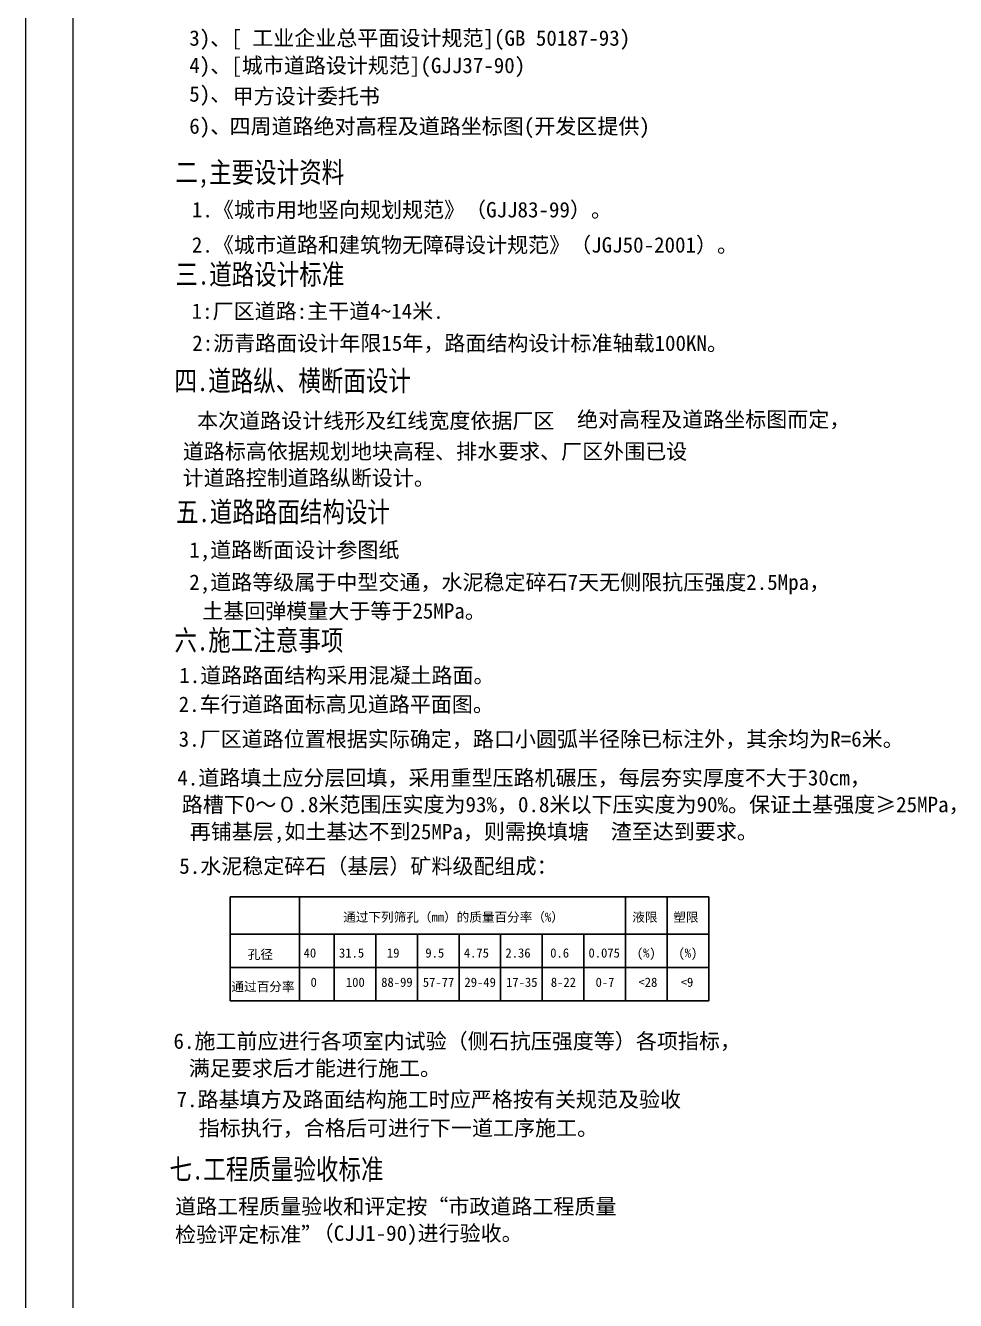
# Model space of a CAD drawing. Header units: millimetres. Extents: x -53295381 to 181933601, y -165 to 204541444.
# Drawn here: x 52076444 to 52174528, y 21114884 to 21249391 of the extents above; entities that cross this region are included whole.
import ezdxf
from ezdxf.enums import TextEntityAlignment as Align

# ---------------------------------------------------------------- set-up
doc = ezdxf.new("R2010")
doc.units = ezdxf.units.MM
doc.header["$LTSCALE"] = 1000
doc.layers.add('PUB_TITLE', color=7, linetype='Continuous', lineweight=20)
for name, color, linetype in [('TEXT', 7, 'Continuous'), ('文字标注', 7, 'Continuous'), ('设计说明文字', 3, 'Continuous')]:
    doc.layers.add(name, color=color, linetype=linetype)
doc.styles.add('HZST', font='')
doc.styles.add('XY', font='simhei.ttf', dxfattribs={"height": 600})
doc.styles.add('宋体', font='')
doc.styles.get('HZST').set_extended_font_data('SimSun')
doc.styles.get('宋体').set_extended_font_data('宋体')

# ---------------------------------------------------------------- blocks, each defined once
blk = doc.blocks.new('6.0f')
at = {"layer": 'PUB_TITLE'}
for p, q in [((50741407, 21109075), (50741407, 21034825)), ((50742407, 21106575), (50742407, 21035825))]:
    blk.add_line(p, q, dxfattribs=at)

msp = doc.modelspace()

# ---------------------------------------------------------------- linework, layer by layer
at = {"layer": 'TEXT'}
for p, q in [((52098024.989, 21157484.485), (52148503.048, 21157484.485)), ((52098024.989, 21157484.485), (52098024.989, 21146510.994)), ((52105344.965, 21157484.485), (52105344.965, 21146510.994)), ((52139724.255, 21157484.485), (52139724.255, 21146510.994)), ((52144113.652, 21157484.485), (52144113.652, 21146510.994)), ((52148503.048, 21157484.485), (52148503.048, 21146510.994)), ((52098024.989, 21153534.029), (52148503.048, 21153534.029)), ((52105344.965, 21153534.029), (52105344.965, 21146510.994)), ((52108998.48, 21153534.029), (52108998.48, 21146510.994)), ((52113387.876, 21153534.029), (52113387.876, 21146510.994)), ((52117777.273, 21153534.029), (52117777.273, 21146510.994)), ((52122166.669, 21153534.029), (52122166.669, 21146510.994)), ((52126556.066, 21153534.029), (52126556.066, 21146510.994)), ((52130945.462, 21153534.029), (52130945.462, 21146510.994)), ((52135334.859, 21153534.029), (52135334.859, 21146510.994)), ((52098024.989, 21150022.511), (52148503.048, 21150022.511)), ((52098024.989, 21146510.994), (52148503.048, 21146510.994))]:
    msp.add_line(p, q, dxfattribs=at)

# ---------------------------------------------------------------- block references
at = {"xscale": 5, "yscale": 5, "zscale": 5}
msp.add_blockref('6.0f', (-201630592.176, -84225166.409), dxfattribs=at)

# ---------------------------------------------------------------- texts
at = {"color": 1, "linetype": 'Continuous', "insert": (52097163.76, 21155113.548, 123.439), "char_height": 2, "width": 188.39241, "attachment_point": 1, "style": '宋体'}
msp.add_mtext('1、厂区设计高程61.88-62.13m。\\P2、围墙退让 E4m，建筑密度不小于55%.\\P容积率不小于1.2，绿地率不大于15%，\\P建筑高度不大于24m。蓝线为企业围墙线。\\P3、主道路雨水管井底标高60.062m，污水管底标高59.468m。\\P                                       2013年11月16日', dxfattribs=at)
at = {"layer": 'TEXT', "style": 'HZST'}
for s, height, p in [('3)、[ 工业企业总平面设计规范](GB 50187-93)', 1625.33081, (52093716.171, 21247256.391)), ('4)、[城市道路设计规范](GJJ37-90)', 1625.33081, (52093716.171, 21244367.869)), ('5)、', 1625.3308, (52093716.171, 21241356.916)), ('甲方设计委托书', 1625.3308, (52098295.954, 21241114.057)), ('6)、', 1625.3308, (52093716.171, 21237969.595)), ('四周道路绝对高程及道路坐标图(开发区提供)', 1625.33081, (52097961.532, 21237952.479)), ('1.《城市用地竖向规划规范》（GJJ83-99）。', 1625.33081, (52093988.016, 21229146.835)), ('2.《城市道路和建筑物无障碍设计规范》（JGJ50-2001）。', 1625.33081, (52093988.016, 21225433.908)), ('1:厂区道路:主干道4~14米.', 1625.33081, (52093965.669, 21218449.158)), ('2:沥青路面设计年限15年，路面结构设计标准轴载100KN。', 1625.33081, (52094025.881, 21215069.184)), ('    本次道路设计线形及红线宽度依据厂区', 1625.33081, (52090119.187, 21206888.665)), ('绝对高程及道路坐标图而定，', 1625.33081, (52134613.338, 21207025.111)), ('道路标高依据规划地块高程、排水要求、厂区外围已设', 1625.33081, (52093030.609, 21203648.834)), ('计道路控制道路纵断设计。', 1625.33081, (52093016.111, 21200857.883)), ('1,道路断面设计参图纸', 1625.33081, (52093716.476, 21193261.5)), ('2,道路等级属于中型交通，水泥稳定碎石7天无侧限抗压强度2.5Mpa，', 1625.33081, (52093716.476, 21189851.59)), ('土基回弹模量大于等于25MPa。 ', 1625.33081, (52095079.248, 21186818.35)), ('1.道路路面结构采用混凝土路面。', 1625.33081, (52092656.287, 21180022.2)), ('2.车行道路面标高见道路平面图。', 1625.33081, (52092596.399, 21176973.195)), ('3.厂区道路位置根据实际确定，路口小圆弧半径除已标注外，其余均为R=6米。', 1625.33081, (52092596.399, 21173308.017)), ('4.道路填土应分层回填，采用重型压路机碾压，每层夯实厚度不大于30cm，', 1625.33081, (52092455.86, 21169215.939)), ('路槽下0～０.8米范围压实度为93%，0.8米以下压实度为90%。保证土基强度≥25MPa，', 1625.33081, (52092931.001, 21166398.332)), ('再铺基层,如土基达不到25MPa，则需换填塘', 1625.33081, (52093769.706, 21163544.921)), ('渣至达到要求。', 1625.3308, (52138164.781, 21163546.777)), ('5.水泥稳定碎石（基层）矿料级配组成：', 1625.33081, (52092661.977, 21159901.287)), ('6.施工前应进行各项室内试验（侧石抗压强度等）各项指标，', 1625.33081, (52092049.556, 21141436.953)), ('满足要求后才能进行施工。', 1625.33081, (52093664.98, 21138579.357)), ('7.路基填方及路面结构施工时应严格按有关规范及验收', 1625.33081, (52092378.051, 21135285.055)), ('指标执行，合格后可进行下一道工序施工。', 1625.33081, (52094710.851, 21132270.474)), ('道路工程质量验收和评定按“市政道路工程质量', 1625.33081, (52092221.563, 21123995.931)), ('（CJJ1-90)进行验收。', 1625.33081, (52106735.013, 21121172.143)), ('检验评定标准”', 1625.3308, (52092221.563, 21121025.956))]:
    msp.add_text(s, height=height, dxfattribs=at).set_placement(p)
for s, height, p in [('通过下列筛孔（mm）的质量百分率（%）', 975.19849, (52121586.228, 21155332.243)), ('液限', 975.1985, (52141776.338, 21155332.243)), ('塑限', 975.1985, (52146097.731, 21155332.243)), ('孔径', 975.1985, (52101215.276, 21151394.327)), ('40', 975.1985, (52106442.146, 21151550.349)), ('31.5', 975.1985, (52110831.542, 21151550.349)), ('19', 975.1985, (52115220.939, 21151550.349)), ('9.5', 975.1985, (52119610.335, 21151550.349)), ('4.75', 975.1985, (52123999.732, 21151550.349)), ('2.36', 975.1985, (52128389.128, 21151550.349)), ('0.6', 975.1985, (52132778.525, 21151550.349)), ('0.075', 975.1985, (52137477.513, 21151550.349)), ('(%)', 975.1985, (52141917.305, 21151550.349)), ('(%)', 975.1985, (52146306.702, 21151550.349)), ('通过百分率', 975.1985, (52101492.496, 21148002.036)), ('0', 975.198, (52106839.356, 21148460.261)), ('100', 975.1985, (52111228.753, 21148460.261)), ('88-99', 975.1985, (52115618.149, 21148460.261)), ('57-77', 975.1985, (52120007.546, 21148460.261)), ('29-49', 975.1985, (52124396.942, 21148460.261)), ('17-35', 975.1985, (52128786.339, 21148460.261)), ('8-22', 975.1985, (52133175.735, 21148460.261)), ('0-7', 975.1985, (52137565.132, 21148460.261)), ('<28', 975.1985, (52142087.753, 21148460.261)), ('<9', 975.1985, (52146211.319, 21148460.261))]:
    msp.add_text(s, height=height, dxfattribs=at).set_placement(p, align=Align.MIDDLE_CENTER)
at = {"layer": '文字标注', "color": 1, "linetype": 'Continuous', "insert": (52098218.913, 21165122.39, 123.439), "char_height": 2, "width": 188.39241, "attachment_point": 1, "style": '宋体'}
msp.add_mtext('1、厂区设计高程61.88-62.13m。\\P2、围墙退让 E4m，建筑密度不小于55%.\\P容积率不小于1.2，绿地率不大于15%，\\P建筑高度不大于24m。蓝线为企业围墙线。\\P3、主道路雨水管井底标高60.062m，污水管底标高59.468m。\\P                                       2013年11月16日', dxfattribs=at)
at = {"layer": '设计说明文字', "color": 3, "style": 'XY', "width": 0.8}
for s, p in [('二,主要设计资料', (52092240.829, 21232811.948)), ('三.道路设计标准', (52092254.037, 21222050.893)), ('四.道路纵、横断面设计', (52092151.072, 21210822.805)), ('五.道路路面结构设计', (52092314.16, 21196996.902)), ('六.施工注意事项', (52092153.075, 21183448.697)), ('七.工程质量验收标准', (52091636.07, 21127640.693))]:
    msp.add_text(s, height=2177.28, dxfattribs=at).set_placement(p)

doc.saveas('drawing.dxf')
